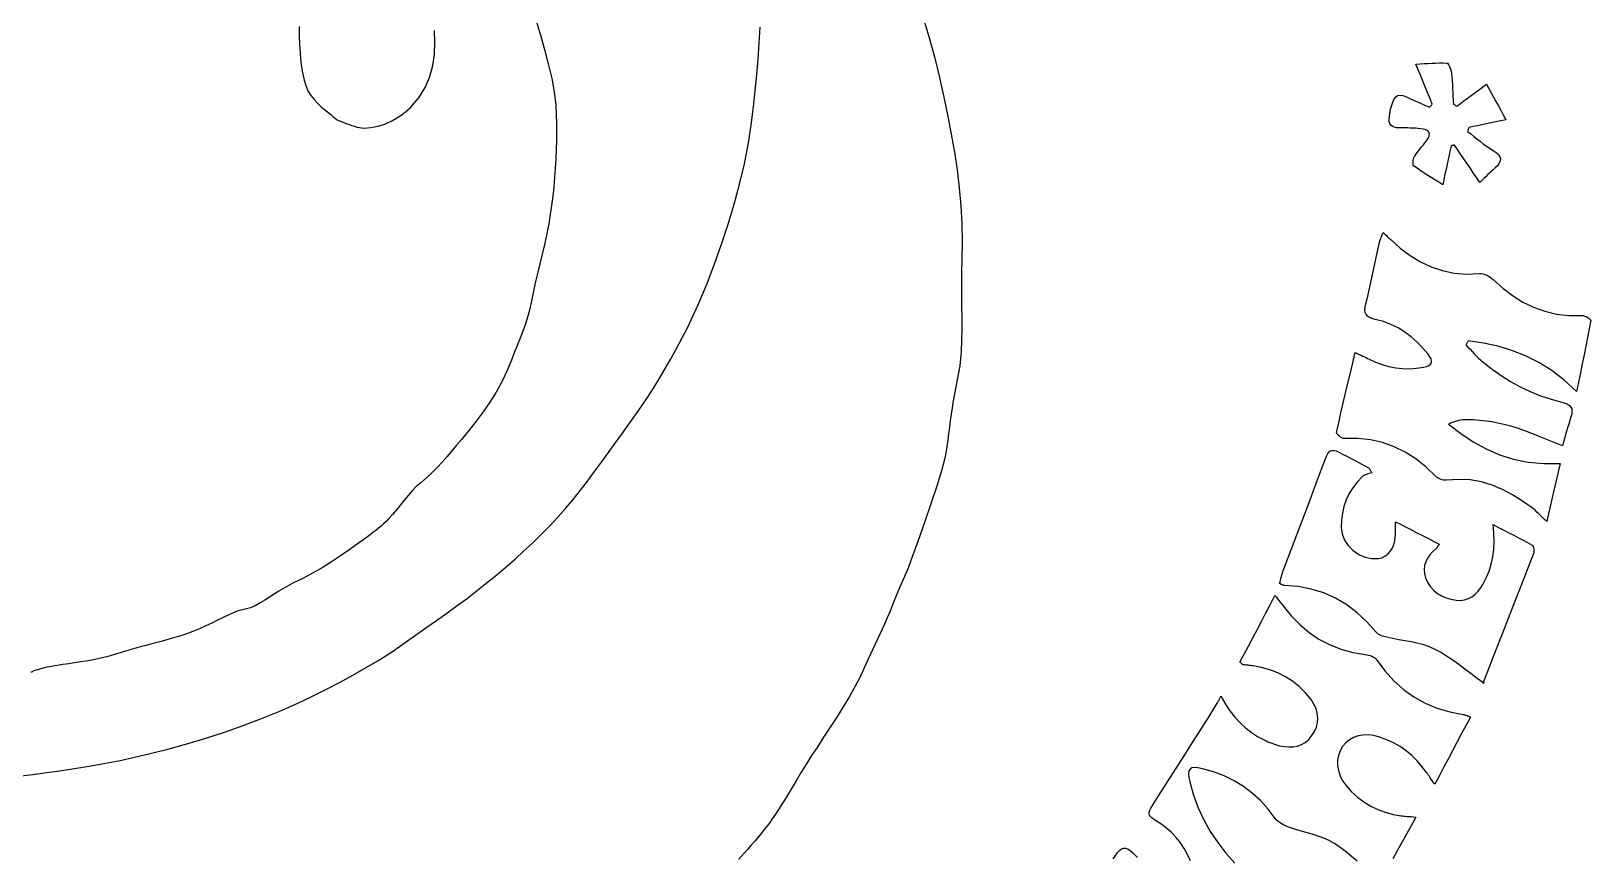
# Model space of a CAD drawing. Extents: x 24.7 to 52.1, y 24.7 to 52.1.
# Drawn here: x 39.66 to 52.07, y 31.28 to 37.85 of the extents above; entities that cross this region are included whole.
import ezdxf

# ---------------------------------------------------------------- set-up
doc = ezdxf.new("R2010")
doc.units = 0
doc.layers.add('Layer_1', color=7, linetype='CONTINUOUS')

msp = doc.modelspace()

# ---------------------------------------------------------------- linework, layer by layer
at = {"layer": 'Layer_1', "color": 7}
for points in [[(39.353836, 31.90255), (39.671815, 31.93575), (39.788132, 31.95145), (39.904445, 31.96805), (40.02065, 31.98585), (40.136644, 32.00495), (40.252324, 32.02565), (40.367587, 32.04815), (40.482329, 32.07265), (40.596446, 32.09935), (40.748317, 32.13795), (40.899333, 32.17965), (41.049398, 32.22455), (41.198417, 32.27295), (41.346295, 32.32495), (41.492937, 32.38075), (41.638247, 32.44065), (41.782132, 32.50475), (41.893317, 32.55735), (42.003472, 32.61155), (42.112462, 32.66765), (42.22015, 32.72585), (42.326399, 32.78645), (42.431072, 32.84975), (42.534035, 32.91605), (42.635149, 32.98565), (42.718269, 33.04445), (42.801589, 33.10295), (42.884869, 33.16155), (42.967869, 33.22045), (43.050359, 33.28005), (43.132099, 33.34055), (43.212849, 33.40225), (43.292379, 33.46545), (43.365889, 33.52615), (43.438679, 33.58795), (43.510579, 33.65085), (43.581439, 33.71495), (43.651089, 33.78035), (43.719369, 33.84695), (43.786119, 33.91495), (43.851179, 33.98435), (43.912959, 34.05385), (43.972819, 34.12515), (44.031059, 34.19785), (44.087979, 34.27175), (44.143869, 34.34655), (44.199039, 34.42195), (44.253779, 34.49755), (44.308379, 34.57315), (44.360349, 34.64495), (44.412089, 34.71695), (44.463349, 34.78935), (44.513879, 34.86225), (44.563409, 34.93575), (44.611699, 35.01005), (44.658479, 35.08515), (44.703499, 35.16125), (44.750359, 35.24405), (44.796299, 35.32755), (44.841079, 35.41175), (44.884439, 35.49665), (44.926129, 35.58235), (44.965889, 35.66885), (45.003479, 35.75615), (45.038639, 35.84425), (45.097209, 36.00016), (45.153109, 36.15706), (45.205629, 36.31506), (45.254049, 36.47426), (45.297659, 36.63478), (45.335739, 36.7967), (45.367579, 36.96013), (45.392459, 37.12518), (45.407699, 37.25101), (45.421409, 37.37713), (45.433609, 37.50348), (45.444329, 37.63001), (45.453629, 37.75667), (45.461429, 37.88341)], [(43.682436, 37.92647), (43.715726, 37.81172), (43.747756, 37.69668), (43.777746, 37.58116), (43.804936, 37.465), (43.817806, 37.3974), (43.827306, 37.3289), (43.833906, 37.2597), (43.838006, 37.19), (43.840006, 37.12), (43.840349, 37.0499), (43.839452, 36.98), (43.837752, 36.9104), (43.835052, 36.8361), (43.830852, 36.7618), (43.825252, 36.6875), (43.818252, 36.6133), (43.810052, 36.5392), (43.800552, 36.4653), (43.789902, 36.3916), (43.778142, 36.3182), (43.763812, 36.241), (43.747442, 36.1642), (43.729672, 36.0877), (43.711152, 36.0113), (43.692512, 35.9349), (43.674402, 35.8584), (43.657462, 35.7817), (43.642322, 35.7047), (43.629212, 35.6432), (43.612822, 35.583), (43.593792, 35.5239), (43.572772, 35.4656), (43.550412, 35.4078), (43.527362, 35.3502), (43.504272, 35.2926), (43.481792, 35.2347), (43.445352, 35.1466), (43.404292, 35.0617), (43.359022, 34.9796), (43.309952, 34.9001), (43.257492, 34.8228), (43.202052, 34.7474), (43.144042, 34.6736), (43.083872, 34.6011), (43.045882, 34.5561), (43.007882, 34.5112), (42.969522, 34.4667), (42.930462, 34.4228), (42.890362, 34.3798), (42.848872, 34.3379), (42.805662, 34.2974), (42.760382, 34.2585), (42.724722, 34.2267), (42.691182, 34.1924), (42.659212, 34.1563), (42.628262, 34.1189), (42.597772, 34.0809), (42.567192, 34.0429), (42.535972, 34.0056), (42.503552, 33.9696), (42.484472, 33.9501), (42.464622, 33.9313), (42.444122, 33.9131), (42.423082, 33.8954), (42.401632, 33.8781), (42.379882, 33.8612), (42.357962, 33.8445), (42.335992, 33.828), (42.265602, 33.7761), (42.194522, 33.7253), (42.122582, 33.6758), (42.049582, 33.6279), (41.975342, 33.5819), (41.899672, 33.5381), (41.822392, 33.4967), (41.743322, 33.458), (41.704552, 33.4386), (41.666652, 33.4173), (41.629372, 33.3946), (41.592462, 33.3711), (41.555672, 33.3473), (41.518742, 33.3237), (41.481422, 33.3009), (41.443462, 33.2794), (41.424402, 33.2704), (41.404442, 33.2634), (41.383842, 33.2574), (41.362852, 33.2524), (41.341732, 33.2474), (41.320732, 33.2424), (41.300112, 33.2364), (41.280132, 33.2284), (41.233922, 33.2077), (41.188052, 33.186), (41.142362, 33.1638), (41.096692, 33.1416), (41.050892, 33.1198), (41.004802, 33.0988), (40.958272, 33.0791), (40.911132, 33.0612), (40.857372, 33.0428), (40.803082, 33.0259), (40.748372, 33.0101), (40.693372, 32.9951), (40.638212, 32.9806), (40.583012, 32.9662), (40.527892, 32.9516), (40.472982, 32.9365), (40.437482, 32.9261), (40.402112, 32.9153), (40.366812, 32.9042), (40.331512, 32.8932), (40.296152, 32.8825), (40.260652, 32.8724), (40.224952, 32.8634), (40.188992, 32.8554), (40.143112, 32.8464), (40.097042, 32.8384), (40.050832, 32.8314), (40.004532, 32.8244), (39.958182, 32.8174), (39.911822, 32.8104), (39.865512, 32.8034), (39.819282, 32.7964), (39.803702, 32.7934), (39.788182, 32.7904), (39.772722, 32.7864), (39.757322, 32.7824), (39.741972, 32.7784), (39.726662, 32.7744), (39.711392, 32.7694), (39.696162, 32.7654), (39.689562, 32.7634), (39.683062, 32.7604), (39.676562, 32.7574), (39.670162, 32.7544), (39.663762, 32.7514), (39.657462, 32.7494)], [(41.792836, 37.88961), (41.792923, 37.81801), (41.794923, 37.74661), (41.799323, 37.67551), (41.806523, 37.60461), (41.816933, 37.53381), (41.830993, 37.46311), (41.844353, 37.41871), (41.862603, 37.37821), (41.885143, 37.34121), (41.911373, 37.30711), (41.940703, 37.27541), (41.972523, 37.24571), (42.006233, 37.21741), (42.041243, 37.19001), (42.047843, 37.18501), (42.054343, 37.17901), (42.060743, 37.17301), (42.067143, 37.16701), (42.073643, 37.16101), (42.080343, 37.15601), (42.087343, 37.15101), (42.094643, 37.14701), (42.114003, 37.13901), (42.133473, 37.13101), (42.153063, 37.12301), (42.172773, 37.11501), (42.192623, 37.10801), (42.212613, 37.10101), (42.232753, 37.09501), (42.253043, 37.08901), (42.306263, 37.08101), (42.362913, 37.08401), (42.421273, 37.09561), (42.479603, 37.11491), (42.536183, 37.14071), (42.589283, 37.17151), (42.637173, 37.20611), (42.678123, 37.24321), (42.744903, 37.32221), (42.795613, 37.40461), (42.831993, 37.49001), (42.855793, 37.57831), (42.868763, 37.66911), (42.872663, 37.76221), (42.869163, 37.85741)], [(46.763611, 37.942), (46.809481, 37.79022), (46.850991, 37.63714), (46.888741, 37.48298), (46.923331, 37.32794), (46.955361, 37.17224), (46.982321, 37.03099), (47.006711, 36.88949), (47.027961, 36.74767), (47.045491, 36.60546), (47.058721, 36.46276), (47.067121, 36.3195), (47.070021, 36.17561), (47.066921, 36.031), (47.064121, 35.9395), (47.063235, 35.848), (47.063587, 35.7564), (47.064508, 35.6648), (47.065329, 35.5732), (47.065383, 35.4817), (47.063983, 35.3902), (47.060483, 35.2989), (47.056083, 35.243), (47.049183, 35.1873), (47.040283, 35.1317), (47.030103, 35.0762), (47.019193, 35.0207), (47.008163, 34.9651), (46.997613, 34.9095), (46.988113, 34.8538), (46.980513, 34.8025), (46.973713, 34.751), (46.967313, 34.6995), (46.960913, 34.648), (46.954213, 34.5965), (46.946813, 34.5452), (46.938313, 34.4941), (46.928413, 34.4433), (46.904913, 34.3535), (46.867143, 34.23102), (46.820143, 34.08897), (46.768963, 33.94038), (46.718643, 33.79831), (46.674223, 33.67579), (46.640753, 33.58589), (46.623273, 33.54169), (46.623288, 33.54169), (46.623303, 33.54169), (46.623318, 33.54169), (46.623333, 33.5417), (46.623348, 33.5417), (46.623363, 33.5417), (46.623378, 33.5417), (46.62347, 33.54363), (46.6009, 33.49263), (46.57906, 33.44133), (46.55774, 33.38983), (46.53673, 33.33823), (46.5158, 33.28653), (46.49473, 33.23483), (46.47331, 33.18333), (46.45131, 33.13203), (46.43332, 33.09183), (46.41469, 33.05193), (46.39564, 33.01223), (46.37639, 32.97253), (46.35715, 32.93283), (46.33815, 32.89303), (46.3196, 32.85303), (46.30173, 32.81273), (46.26157, 32.72513), (46.21793, 32.63963), (46.17135, 32.55593), (46.12239, 32.47363), (46.07159, 32.39243), (46.01951, 32.31203), (45.96669, 32.23203), (45.91368, 32.15203), (45.87118, 32.08643), (45.82969, 32.02013), (45.78888, 31.95343), (45.74841, 31.88643), (45.70794, 31.81943), (45.66713, 31.75273), (45.62564, 31.68643), (45.58313, 31.62083), (45.55801, 31.58373), (45.53193, 31.54723), (45.50498, 31.51133), (45.47726, 31.47593), (45.44886, 31.44103), (45.41988, 31.40663), (45.39041, 31.37273), (45.36054, 31.33933), (45.28915, 31.26033)], [(48.885394, 31.24752), (48.862694, 31.29882), (48.836194, 31.34702), (48.806004, 31.39212), (48.772234, 31.43422), (48.734994, 31.47332), (48.694394, 31.50952), (48.650534, 31.54292), (48.603524, 31.57352), (48.589944, 31.58252), (48.577904, 31.59152), (48.568004, 31.60052), (48.560804, 31.61092), (48.556904, 31.62262), (48.556865, 31.63602), (48.561265, 31.65142), (48.570765, 31.66912), (48.637215, 31.77315), (48.703495, 31.87726), (48.769645, 31.98143), (48.835695, 32.08566), (48.901675, 32.18992), (48.967625, 32.29419), (49.033575, 32.39847), (49.099565, 32.50273), (49.101965, 32.50673), (49.104365, 32.51073), (49.106965, 32.51573), (49.109865, 32.52173), (49.113365, 32.52873), (49.117565, 32.53773), (49.122665, 32.54803), (49.128765, 32.56033), (49.12877, 32.56035), (49.128774, 32.56036), (49.128779, 32.56038), (49.128783, 32.5604), (49.128787, 32.56042), (49.128792, 32.56043), (49.128796, 32.56045), (49.128863, 32.55825), (49.163513, 32.49685), (49.200323, 32.44135), (49.239403, 32.39145), (49.280873, 32.34665), (49.324833, 32.30655), (49.371403, 32.27085), (49.420693, 32.23915), (49.472823, 32.21105), (49.487373, 32.20405), (49.502163, 32.19705), (49.517163, 32.19105), (49.532353, 32.18505), (49.547713, 32.17905), (49.563213, 32.17405), (49.578833, 32.16905), (49.594533, 32.16505), (49.632003, 32.15805), (49.668373, 32.15505), (49.703453, 32.15605), (49.737063, 32.16205), (49.769013, 32.17385), (49.799133, 32.19135), (49.827233, 32.21505), (49.853133, 32.24515), (49.873423, 32.27785), (49.887903, 32.31245), (49.896403, 32.34855), (49.898903, 32.38555), (49.895203, 32.42295), (49.885203, 32.46015), (49.868833, 32.49675), (49.845933, 32.53225), (49.800503, 32.58685), (49.751323, 32.63535), (49.698473, 32.67775), (49.642033, 32.71415), (49.582083, 32.74465), (49.518713, 32.76925), (49.452003, 32.78805), (49.382033, 32.80105), (49.372833, 32.80205), (49.363633, 32.80305), (49.354433, 32.80403), (49.345133, 32.8049), (49.335833, 32.80574), (49.326633, 32.80658), (49.317433, 32.80749), (49.308233, 32.80849), (49.306133, 32.80902), (49.303933, 32.81002), (49.301533, 32.81202), (49.298733, 32.81402), (49.295333, 32.81702), (49.291133, 32.82002), (49.285933, 32.82402), (49.279633, 32.82902), (49.313293, 32.89312), (49.347143, 32.95762), (49.381253, 33.02262), (49.415713, 33.08822), (49.450603, 33.15472), (49.486003, 33.22222), (49.522003, 33.29082), (49.558683, 33.36072), (49.569903, 33.34622), (49.579903, 33.33332), (49.588803, 33.32182), (49.596803, 33.31142), (49.604103, 33.30242), (49.610803, 33.29342), (49.617103, 33.28542), (49.623203, 33.27742), (49.687323, 33.19912), (49.756213, 33.12902), (49.830023, 33.06722), (49.908903, 33.01402), (49.992993, 32.96962), (50.082433, 32.93412), (50.177373, 32.90772), (50.277955, 32.89072), (50.290525, 32.88872), (50.303605, 32.88572), (50.316785, 32.88172), (50.329645, 32.87672), (50.341775, 32.87072), (50.352765, 32.86372), (50.362165, 32.85572), (50.369665, 32.84672), (50.434525, 32.75872), (50.505325, 32.68042), (50.582095, 32.61182), (50.664895, 32.55292), (50.753765, 32.50372), (50.848745, 32.46422), (50.949885, 32.43442), (51.057231, 32.41422), (51.062631, 32.41322), (51.068131, 32.41122), (51.073931, 32.40922), (51.080231, 32.40722), (51.087231, 32.40422), (51.095031, 32.40122), (51.103931, 32.39722), (51.114081, 32.39322), (51.079031, 32.32742), (51.044151, 32.26192), (51.009291, 32.19652), (50.974291, 32.13082), (50.938991, 32.06452), (50.903241, 31.99732), (50.866871, 31.92892), (50.829741, 31.85912), (50.818731, 31.87502), (50.808931, 31.88922), (50.800031, 31.90202), (50.792031, 31.91362), (50.784631, 31.92422), (50.777731, 31.93422), (50.771231, 31.94322), (50.764831, 31.95222), (50.728261, 32.00082), (50.688901, 32.04572), (50.646701, 32.08682), (50.601621, 32.12412), (50.553621, 32.15752), (50.502641, 32.18692), (50.448641, 32.21232), (50.391581, 32.23362), (50.346091, 32.24542), (50.302041, 32.25042), (50.259941, 32.24967), (50.220311, 32.24267), (50.183651, 32.22997), (50.150481, 32.21167), (50.121311, 32.18777), (50.096661, 32.15857), (50.076431, 32.12347), (50.062871, 32.08617), (50.056071, 32.04727), (50.056005, 32.00727), (50.062805, 31.96677), (50.076455, 31.92637), (50.097035, 31.88657), (50.124605, 31.84797), (50.168725, 31.79887), (50.216095, 31.75537), (50.266625, 31.71737), (50.320225, 31.68477), (50.376795, 31.65757), (50.436255, 31.63557), (50.498505, 31.61867), (50.563465, 31.60677), (50.574765, 31.60577), (50.586385, 31.60477), (50.598635, 31.60377), (50.611845, 31.60277), (50.626325, 31.60177), (50.642395, 31.60077), (50.660375, 31.59877), (50.680585, 31.59677), (50.642235, 31.52757), (50.604675, 31.45977), (50.567865, 31.39347), (50.531765, 31.32837), (50.496345, 31.26457)], [(50.212725, 31.24517), (50.168695, 31.28407), (50.124105, 31.32097), (50.078425, 31.35537), (50.031125, 31.38677), (49.989665, 31.40947), (49.946065, 31.42867), (49.900815, 31.44517), (49.854425, 31.45987), (49.807385, 31.47357), (49.760205, 31.48707), (49.713375, 31.50127), (49.667405, 31.51697), (49.652355, 31.52297), (49.637055, 31.52997), (49.621865, 31.53697), (49.607135, 31.54497), (49.593215, 31.55397), (49.580455, 31.56397), (49.569205, 31.57467), (49.559805, 31.58637), (49.504035, 31.66077), (49.443395, 31.72787), (49.377945, 31.78767), (49.307745, 31.84037), (49.232845, 31.88607), (49.153305, 31.92477), (49.069185, 31.95667), (48.980545, 31.98187), (48.945275, 31.98887), (48.917475, 31.99087), (48.896665, 31.98787), (48.882385, 31.97887), (48.874185, 31.96377), (48.871585, 31.94217), (48.874085, 31.91357), (48.881185, 31.87757), (48.910445, 31.77189), (48.947495, 31.6709), (48.992065, 31.5744), (49.043865, 31.4823), (49.102635, 31.3943), (49.168085, 31.3103), (49.239945, 31.2301)], [(48.27181, 31.26543), (48.2907, 31.29343), (48.30617, 31.31533), (48.32134, 31.33213), (48.33658, 31.34353), (48.35225, 31.34953), (48.36871, 31.34942), (48.38633, 31.34342), (48.40547, 31.33072), (48.4265, 31.31132), (48.46572, 31.27452)]]:
    msp.add_lwpolyline(points, dxfattribs=at)
for points in [[(51.395671, 37.14651), (51.354991, 37.13751), (51.315871, 37.12951), (51.278091, 37.12151), (51.241421, 37.11351), (51.205651, 37.10651), (51.170551, 37.09951), (51.135891, 37.09251), (51.101461, 37.08551), (51.100161, 37.08151), (51.098861, 37.07751), (51.097561, 37.07351), (51.096261, 37.06951), (51.094961, 37.06551), (51.093661, 37.06151), (51.092361, 37.05751), (51.091061, 37.05351), (51.116191, 37.03421), (51.141121, 37.01461), (51.165991, 36.99491), (51.190941, 36.97531), (51.216111, 36.95611), (51.241631, 36.93751), (51.267641, 36.91961), (51.294271, 36.90281), (51.318981, 36.88591), (51.337061, 36.86931), (51.348551, 36.85261), (51.353451, 36.83571), (51.351851, 36.81841), (51.343851, 36.80041), (51.329431, 36.78141), (51.308651, 36.76131), (51.294091, 36.74841), (51.279701, 36.73521), (51.265341, 36.72161), (51.250881, 36.70761), (51.236191, 36.69331), (51.221141, 36.67851), (51.205591, 36.66331), (51.189411, 36.64771), (51.162721, 36.68691), (51.136581, 36.72531), (51.110911, 36.76301), (51.085641, 36.80011), (51.060681, 36.83681), (51.035961, 36.87311), (51.011391, 36.90911), (50.986901, 36.94501), (50.983501, 36.94426), (50.980101, 36.94353), (50.976701, 36.94281), (50.973301, 36.94214), (50.969901, 36.9415), (50.966501, 36.94093), (50.963101, 36.94043), (50.959701, 36.94001), (50.952001, 36.90361), (50.944201, 36.86701), (50.936301, 36.82991), (50.928301, 36.79211), (50.920101, 36.75351), (50.911601, 36.71371), (50.902801, 36.67261), (50.893701, 36.62991), (50.862421, 36.64931), (50.832051, 36.66801), (50.802531, 36.68621), (50.773811, 36.70411), (50.745831, 36.72181), (50.718541, 36.73961), (50.691891, 36.75771), (50.665821, 36.77631), (50.662021, 36.78131), (50.659621, 36.78931), (50.658421, 36.79931), (50.658446, 36.81041), (50.659546, 36.82211), (50.661746, 36.83361), (50.664946, 36.84411), (50.669046, 36.85311), (50.679436, 36.86981), (50.690626, 36.88601), (50.702436, 36.90181), (50.714686, 36.91741), (50.727186, 36.93291), (50.739746, 36.94841), (50.752176, 36.96401), (50.764296, 36.97981), (50.778066, 37.00111), (50.785666, 37.01961), (50.787466, 37.03531), (50.783666, 37.04831), (50.774466, 37.05871), (50.760246, 37.06671), (50.741246, 37.07171), (50.717746, 37.07471), (50.696716, 37.07671), (50.675686, 37.07871), (50.654666, 37.07971), (50.633656, 37.08071), (50.612666, 37.08171), (50.591696, 37.08248), (50.570746, 37.08286), (50.549826, 37.08275), (50.526786, 37.08351), (50.507636, 37.08751), (50.492276, 37.09451), (50.480626, 37.10451), (50.472626, 37.11741), (50.468126, 37.13341), (50.467126, 37.15251), (50.469426, 37.17471), (50.470726, 37.18271), (50.471926, 37.19071), (50.473126, 37.19871), (50.474426, 37.20671), (50.475826, 37.21471), (50.477426, 37.22271), (50.479226, 37.23071), (50.481326, 37.23871), (50.493486, 37.27771), (50.505626, 37.30711), (50.518896, 37.32731), (50.534456, 37.33901), (50.553476, 37.34301), (50.577116, 37.33901), (50.606536, 37.32821), (50.642896, 37.31101), (50.660746, 37.30201), (50.678816, 37.29401), (50.697066, 37.28601), (50.715436, 37.27801), (50.733896, 37.27001), (50.752386, 37.26201), (50.770866, 37.25401), (50.789296, 37.24601), (50.791996, 37.24901), (50.794696, 37.25201), (50.797296, 37.25501), (50.799896, 37.25801), (50.802496, 37.26101), (50.805096, 37.26401), (50.807696, 37.26701), (50.810296, 37.27001), (50.795316, 37.30701), (50.780196, 37.34431), (50.764836, 37.38211), (50.749136, 37.42081), (50.732986, 37.46061), (50.716286, 37.50181), (50.698936, 37.54461), (50.680826, 37.58931), (50.713676, 37.59131), (50.745616, 37.59331), (50.776766, 37.59531), (50.807256, 37.59731), (50.837196, 37.59831), (50.866716, 37.59906), (50.895926, 37.59905), (50.924956, 37.59808), (50.930756, 37.59608), (50.936856, 37.59008), (50.942956, 37.58108), (50.948756, 37.56968), (50.954056, 37.55698), (50.958456, 37.54378), (50.961756, 37.53088), (50.963756, 37.51918), (50.966756, 37.48828), (50.969156, 37.45738), (50.971056, 37.42638), (50.972656, 37.39538), (50.973956, 37.36438), (50.975256, 37.33338), (50.976556, 37.30238), (50.978056, 37.27138), (50.981656, 37.26938), (50.985156, 37.26738), (50.988656, 37.26538), (50.992156, 37.26338), (50.995656, 37.26138), (50.999156, 37.25938), (51.002656, 37.25738), (51.006256, 37.25538), (51.034066, 37.27608), (51.062016, 37.29688), (51.090266, 37.31788), (51.118966, 37.33928), (51.148266, 37.36108), (51.178306, 37.38338), (51.209236, 37.40628), (51.241206, 37.42998), (51.260386, 37.39518), (51.279386, 37.36068), (51.298326, 37.32638), (51.317316, 37.29198), (51.336466, 37.25728), (51.355896, 37.22198), (51.375726, 37.18598), (51.396066, 37.14898), (51.396063, 37.14898), (51.396061, 37.14897), (51.396058, 37.14897), (51.396055, 37.14897), (51.396053, 37.14896), (51.39605, 37.14896), (51.396048, 37.14895)], [(51.958916, 34.98529), (51.861366, 35.07419), (51.761044, 35.15039), (51.657927, 35.21469), (51.55199, 35.26799), (51.443209, 35.31109), (51.331559, 35.34479), (51.217015, 35.36999), (51.099552, 35.38749), (51.096752, 35.38349), (51.093952, 35.37949), (51.091152, 35.37549), (51.088352, 35.37149), (51.085552, 35.36749), (51.082752, 35.36349), (51.079952, 35.35949), (51.077152, 35.35549), (51.094072, 35.33779), (51.110802, 35.31979), (51.127482, 35.30179), (51.144252, 35.28379), (51.161262, 35.26609), (51.178642, 35.24889), (51.196532, 35.23229), (51.215072, 35.21649), (51.285792, 35.16159), (51.358572, 35.11059), (51.433482, 35.06369), (51.510602, 35.02119), (51.590002, 34.98329), (51.671762, 34.95019), (51.755952, 34.92219), (51.842652, 34.89949), (51.867662, 34.89249), (51.887762, 34.88349), (51.903102, 34.87289), (51.913822, 34.86009), (51.920122, 34.84489), (51.922022, 34.82699), (51.919822, 34.80609), (51.913622, 34.78199), (51.904722, 34.75349), (51.896122, 34.72479), (51.887722, 34.69599), (51.879522, 34.66719), (51.871422, 34.63829), (51.863422, 34.60939), (51.855422, 34.58049), (51.847322, 34.55159), (51.820862, 34.56229), (51.794412, 34.57289), (51.767962, 34.58349), (51.741532, 34.59409), (51.715112, 34.60469), (51.688712, 34.61529), (51.662342, 34.62599), (51.636002, 34.63679), (51.567202, 34.66399), (51.497802, 34.68839), (51.427742, 34.70969), (51.356952, 34.72759), (51.285372, 34.74179), (51.212932, 34.75189), (51.139562, 34.75789), (51.065202, 34.7588), (51.049872, 34.75796), (51.034542, 34.75596), (51.019172, 34.75296), (51.003742, 34.74896), (50.988212, 34.74396), (50.972542, 34.73796), (50.956712, 34.73096), (50.940682, 34.72296), (51.036772, 34.64956), (51.135762, 34.58416), (51.238319, 34.52766), (51.345097, 34.48106), (51.456753, 34.44526), (51.573945, 34.42126), (51.69733, 34.40996), (51.827565, 34.41196), (51.814535, 34.35456), (51.801595, 34.29776), (51.788675, 34.24116), (51.775695, 34.18436), (51.762585, 34.12706), (51.749265, 34.06886), (51.735665, 34.00936), (51.721715, 33.94826), (51.703455, 33.96566), (51.686845, 33.98186), (51.671575, 33.99686), (51.657335, 34.01076), (51.643825, 34.02366), (51.630735, 34.03576), (51.617765, 34.04696), (51.604595, 34.05746), (51.528355, 34.11236), (51.450225, 34.16146), (51.369855, 34.20376), (51.286915, 34.23826), (51.201065, 34.26396), (51.111965, 34.27986), (51.019275, 34.28486), (50.922665, 34.27786), (50.911845, 34.27735), (50.900265, 34.27835), (50.888295, 34.28135), (50.876305, 34.28535), (50.864665, 34.29035), (50.853745, 34.29635), (50.843945, 34.30335), (50.835545, 34.31135), (50.759195, 34.38395), (50.679205, 34.44725), (50.595355, 34.50085), (50.507415, 34.54435), (50.415165, 34.57735), (50.318365, 34.59945), (50.216797, 34.61035), (50.110231, 34.60956), (50.101631, 34.61056), (50.091631, 34.61456), (50.081081, 34.62056), (50.070791, 34.62856), (50.061591, 34.63656), (50.054291, 34.64456), (50.049691, 34.65156), (50.048591, 34.65756), (50.065901, 34.73586), (50.083661, 34.81426), (50.101831, 34.89286), (50.120381, 34.97186), (50.139261, 35.05136), (50.158431, 35.13156), (50.177851, 35.21266), (50.197471, 35.29476), (50.213851, 35.28676), (50.229211, 35.27976), (50.243681, 35.27276), (50.257401, 35.26576), (50.270511, 35.25976), (50.283141, 35.25376), (50.295441, 35.24776), (50.307541, 35.24176), (50.359571, 35.21746), (50.412211, 35.19776), (50.465491, 35.18256), (50.519431, 35.17206), (50.574041, 35.16606), (50.629351, 35.16524), (50.685381, 35.16924), (50.742151, 35.17824), (50.765591, 35.18424), (50.783531, 35.19224), (50.795991, 35.20224), (50.802991, 35.21384), (50.804591, 35.22744), (50.800791, 35.24304), (50.791591, 35.26074), (50.777061, 35.28064), (50.734121, 35.33004), (50.688991, 35.37614), (50.641391, 35.41854), (50.591061, 35.45674), (50.537721, 35.49024), (50.481091, 35.51844), (50.420911, 35.54094), (50.356901, 35.55734), (50.330551, 35.56434), (50.309741, 35.57334), (50.294121, 35.58434), (50.283351, 35.59784), (50.277051, 35.61404), (50.274951, 35.63314), (50.276651, 35.65534), (50.281751, 35.68094), (50.296401, 35.74214), (50.310551, 35.80344), (50.324311, 35.86484), (50.337801, 35.92634), (50.351141, 35.98794), (50.364451, 36.04954), (50.377851, 36.11114), (50.391461, 36.17264), (50.393661, 36.18064), (50.396261, 36.18864), (50.399261, 36.19764), (50.402561, 36.20664), (50.406161, 36.21664), (50.410061, 36.22684), (50.414161, 36.23784), (50.418461, 36.24974), (50.427961, 36.24074), (50.436761, 36.23274), (50.444961, 36.22474), (50.452661, 36.21774), (50.459861, 36.21074), (50.466761, 36.20474), (50.473361, 36.19874), (50.479761, 36.19274), (50.555511, 36.12604), (50.634281, 36.06734), (50.716361, 36.01734), (50.802061, 35.97674), (50.891681, 35.94614), (50.985521, 35.92634), (51.083881, 35.91834), (51.187069, 35.92234), (51.200649, 35.9222), (51.214959, 35.9202), (51.229629, 35.9162), (51.244299, 35.9102), (51.258609, 35.9022), (51.272189, 35.8932), (51.284679, 35.8842), (51.295719, 35.8742), (51.371119, 35.8067), (51.449599, 35.7473), (51.531419, 35.6964), (51.616839, 35.6546), (51.706129, 35.6224), (51.799559, 35.6003), (51.897379, 35.5889), (51.999867, 35.58869), (52.010117, 35.58769), (52.021777, 35.58469), (52.033967, 35.57969), (52.045807, 35.57369), (52.056427, 35.56669), (52.064927, 35.56069), (52.070427, 35.55469), (52.072127, 35.55069), (52.059547, 35.48239), (52.046437, 35.41399), (52.032837, 35.34509), (52.018767, 35.27549), (52.004267, 35.20489), (51.989377, 35.13299), (51.974117, 35.05949), (51.958527, 34.98419), (51.958528, 34.9842), (51.958529, 34.98421), (51.95853, 34.98423), (51.958532, 34.98424), (51.958533, 34.98425), (51.958534, 34.98426), (51.958535, 34.98428)], [(51.219635, 32.66151), (51.168715, 32.69881), (51.119095, 32.73641), (51.070335, 32.77381), (51.021995, 32.81031), (50.973615, 32.84541), (50.924755, 32.87851), (50.874975, 32.90901), (50.823815, 32.93631), (50.780545, 32.95481), (50.735415, 32.96951), (50.688845, 32.98141), (50.641255, 32.99141), (50.593075, 33.00041), (50.544715, 33.00841), (50.496605, 33.01741), (50.449165, 33.02781), (50.437495, 33.03081), (50.425455, 33.03381), (50.413365, 33.03781), (50.401545, 33.04181), (50.390325, 33.04681), (50.380015, 33.05281), (50.370915, 33.05981), (50.363415, 33.06781), (50.290425, 33.15081), (50.212395, 33.22381), (50.129225, 33.28651), (50.040805, 33.33891), (49.947025, 33.38071), (49.847775, 33.41181), (49.742958, 33.43211), (49.63246, 33.44111), (49.62926, 33.44138), (49.62596, 33.44218), (49.62236, 33.44318), (49.61836, 33.44518), (49.61376, 33.44718), (49.60856, 33.44918), (49.60246, 33.45218), (49.59546, 33.45518), (49.59906, 33.46898), (49.60256, 33.48288), (49.60606, 33.49678), (49.60966, 33.51068), (49.61336, 33.52458), (49.61736, 33.53838), (49.62166, 33.55198), (49.62646, 33.56548), (49.66849, 33.67683), (49.71066, 33.7881), (49.75291, 33.89933), (49.79518, 34.01055), (49.83742, 34.12179), (49.87957, 34.23307), (49.92157, 34.34443), (49.96337, 34.45589), (49.97137, 34.47509), (49.98017, 34.49089), (49.99017, 34.50309), (50.00154, 34.51109), (50.0146, 34.51509), (50.02963, 34.51533), (50.04691, 34.51133), (50.06672, 34.50233), (50.09625, 34.48663), (50.12584, 34.47103), (50.15547, 34.45543), (50.18513, 34.43993), (50.2148, 34.42443), (50.24448, 34.40893), (50.27415, 34.39343), (50.3038, 34.37783), (50.307, 34.37283), (50.3102, 34.36783), (50.3134, 34.36283), (50.3166, 34.35783), (50.3198, 34.35283), (50.323, 34.34783), (50.3262, 34.34283), (50.3294, 34.33783), (50.31923, 34.33383), (50.30873, 34.33083), (50.29812, 34.32783), (50.28763, 34.32483), (50.27749, 34.32083), (50.26789, 34.31683), (50.25909, 34.31183), (50.25139, 34.30583), (50.21181, 34.26343), (50.1777, 34.21843), (50.14902, 34.17113), (50.12571, 34.12153), (50.10773, 34.06983), (50.09502, 34.01603), (50.08752, 33.96043), (50.08522, 33.90303), (50.09242, 33.85103), (50.11203, 33.80203), (50.14205, 33.75743), (50.18053, 33.71883), (50.22553, 33.68773), (50.27509, 33.66553), (50.32726, 33.65383), (50.3801, 33.65399), (50.40777, 33.66099), (50.43313, 33.67279), (50.45581, 33.68949), (50.47545, 33.71059), (50.49168, 33.73569), (50.50414, 33.76429), (50.51244, 33.79599), (50.51624, 33.83039), (50.516657, 33.84189), (50.516886, 33.85369), (50.516967, 33.86609), (50.516941, 33.87939), (50.51685, 33.89399), (50.516735, 33.91009), (50.516635, 33.92799), (50.516593, 33.94809), (50.562133, 33.92479), (50.606783, 33.90189), (50.650723, 33.87939), (50.694123, 33.85719), (50.737163, 33.83519), (50.780013, 33.81329), (50.822843, 33.79139), (50.865833, 33.76949), (50.860333, 33.76149), (50.855833, 33.75449), (50.852133, 33.74849), (50.849033, 33.74349), (50.846433, 33.73949), (50.844033, 33.73649), (50.841733, 33.73349), (50.839333, 33.73149), (50.813123, 33.70819), (50.790613, 33.68339), (50.772233, 33.65699), (50.758403, 33.62909), (50.749603, 33.59959), (50.746203, 33.56849), (50.748603, 33.53579), (50.757203, 33.50149), (50.774043, 33.46239), (50.795673, 33.42859), (50.821623, 33.39989), (50.851433, 33.37599), (50.884633, 33.35669), (50.920753, 33.34169), (50.959333, 33.33069), (50.999903, 33.32369), (51.035213, 33.32169), (51.067703, 33.32569), (51.097513, 33.33569), (51.124793, 33.35029), (51.149693, 33.36929), (51.172353, 33.39219), (51.192933, 33.41849), (51.211573, 33.44759), (51.239413, 33.50019), (51.262133, 33.55419), (51.279813, 33.60989), (51.292523, 33.66759), (51.300323, 33.72759), (51.303323, 33.79019), (51.301623, 33.85569), (51.295223, 33.92439), (51.338283, 33.90219), (51.379743, 33.88089), (51.419793, 33.86039), (51.458613, 33.84039), (51.496393, 33.82069), (51.533313, 33.80109), (51.569563, 33.78129), (51.605333, 33.76119), (51.609733, 33.75719), (51.613333, 33.75019), (51.616133, 33.74219), (51.618033, 33.73219), (51.618975, 33.72199), (51.618921, 33.71189), (51.617821, 33.70289), (51.615621, 33.69489), (51.565891, 33.56542), (51.515931, 33.43604), (51.465791, 33.30674), (51.415511, 33.1775), (51.365131, 33.0483), (51.314691, 32.91915), (51.264241, 32.79002), (51.213811, 32.6609), (51.213305, 32.66017), (51.212745, 32.65956), (51.212331, 32.65918), (51.212261, 32.65915), (51.212735, 32.65959), (51.213935, 32.66059), (51.216135, 32.66259), (51.219435, 32.66559), (51.219442, 32.66551), (51.219448, 32.66544), (51.219455, 32.66536), (51.219461, 32.66529), (51.219468, 32.66521), (51.219475, 32.66513), (51.219481, 32.66506)]]:
    msp.add_lwpolyline(points, close=True, dxfattribs=at)

doc.saveas('drawing.dxf')
